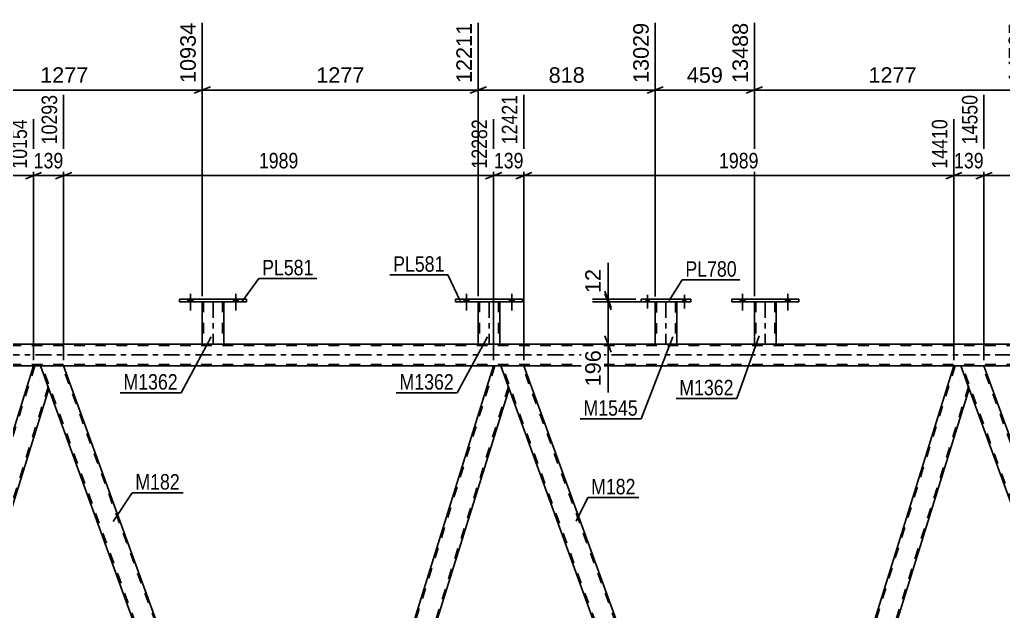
# Model space of a CAD drawing. Header units: millimetres. Extents: x 0 to 3371, y 0 to 1899.
# Drawn here: x 447.1 to 629.1, y 369.3 to 478.8 of the extents above; entities that cross this region are included whole.
import ezdxf

# ---------------------------------------------------------------- set-up
doc = ezdxf.new("R2010")
doc.units = ezdxf.units.MM
doc.linetypes.add('DXK_LINE_DOT2', pattern=[3.9198, 1.9599, -1.9599])
doc.linetypes.add('DXK_LINE_DOT3', pattern=[5.9187, 2.979, -0.9799, 0.9799, -0.9799])
doc.styles.add('Arial', font='ARIAL.TTF', dxfattribs={"height": 0.2})
doc.styles.add('Arial Narrow', font='ARIALN.TTF', dxfattribs={"height": 0.2})

# ---------------------------------------------------------------- blocks, each defined once
blk = doc.blocks.new('Part-203723636-5197 - 5074')
at = {"color": 2, "linetype": 'Continuous'}
for p, q in [((536.14, 414.76), (540.4, 414.76)), ((540.4, 414.76), (583.25, 297.01)), ((580.26, 293.54), (537.69, 410.51))]:
    blk.add_line(p, q, dxfattribs=at)
at = {"color": 7, "linetype": 'DXK_LINE_DOT2'}
for p, q in [((537.69, 410.51), (536.14, 414.76)), ((580.52, 293.54), (536.4, 414.76)), ((584.26, 293.54), (540.14, 414.76)), ((584.52, 293.54), (583.25, 297.01)), ((584.52, 293.54), (580.26, 293.54))]:
    blk.add_line(p, q, dxfattribs=at)
blk = doc.blocks.new('Part-203723636-5154 - 5074')
at = {"color": 2, "linetype": 'Continuous'}
for p, q in [((564.71, 418.76), (206.71, 418.76)), ((758.29, 418.76), (568.71, 418.76)), ((449.69, 414.76), (370.13, 414.76)), ((534.82, 414.76), (455.26, 414.76)), ((619.96, 414.76), (540.4, 414.76)), ((705.09, 414.76), (625.53, 414.76))]:
    blk.add_line(p, q, dxfattribs=at)
at = {"color": 7, "linetype": 'DXK_LINE_DOT2'}
for p, q in [((568.71, 418.76), (564.71, 418.76)), ((764.93, 418.52), (100.87, 418.52)), ((764.93, 415), (100.87, 415)), ((455.26, 414.76), (449.69, 414.76)), ((540.4, 414.76), (534.82, 414.76)), ((625.53, 414.76), (619.96, 414.76))]:
    blk.add_line(p, q, dxfattribs=at)
at = {"color": 7, "linetype": 'DXK_LINE_DOT3'}
blk.add_line((100.87, 416.76), (764.93, 416.76), dxfattribs=at)
blk = doc.blocks.new('Part-203723636-5533 - 5074')
at = {"color": 2, "linetype": 'Continuous'}
for p, q in [((564.71, 418.76), (564.71, 426.58)), ((568.71, 418.76), (568.71, 426.58)), ((568.23, 418.74), (564.72, 418.74)), ((568.57, 418.74), (568.23, 418.74)), ((568.57, 418.74), (568.67, 418.74)), ((568.67, 418.74), (568.69, 418.74))]:
    blk.add_line(p, q, dxfattribs=at)
at = {"color": 7, "linetype": 'DXK_LINE_DOT2'}
for p, q in [((568.71, 426.58), (564.71, 426.58)), ((564.71, 426.58), (564.71, 426.58)), ((564.71, 426.58), (568.71, 426.58)), ((564.71, 426.58), (564.71, 426.58)), ((564.95, 426.58), (564.95, 426.58)), ((564.95, 426.58), (564.95, 418.74)), ((568.47, 426.58), (568.47, 426.58)), ((568.47, 426.58), (568.47, 418.74)), ((568.71, 426.58), (568.71, 426.58)), ((568.71, 426.58), (568.71, 426.58)), ((564.71, 418.76), (564.71, 418.74)), ((568.71, 418.74), (564.71, 418.74)), ((564.71, 418.74), (564.71, 418.74)), ((564.71, 418.74), (564.72, 418.74)), ((564.95, 418.74), (564.96, 418.74)), ((564.96, 418.74), (565, 418.74)), ((565, 418.74), (565.02, 418.74)), ((568.41, 418.74), (568.23, 418.74)), ((568.69, 418.74), (568.71, 418.74)), ((568.71, 418.74), (568.71, 418.76)), ((568.71, 418.74), (568.71, 418.76)), ((568.71, 418.74), (568.71, 418.74))]:
    blk.add_line(p, q, dxfattribs=at)
at = {"color": 7, "linetype": 'DXK_LINE_DOT3'}
blk.add_line((566.71, 426.58), (566.71, 418.74), dxfattribs=at)
blk = doc.blocks.new('Part-203723636-5128 - 5074')
at = {"color": 2, "linetype": 'Continuous'}
for p, q in [((578.87, 426.6), (578.87, 427.08)), ((578.87, 427.08), (591.27, 427.08)), ((591.27, 426.6), (578.87, 426.6)), ((591.27, 427.08), (591.27, 426.6))]:
    blk.add_line(p, q, dxfattribs=at)
blk = doc.blocks.new('Part-203723636-5177 - 5074')
at = {"color": 2, "linetype": 'Continuous'}
for p, q in [((449.69, 414.76), (412.99, 297.01)), ((451.01, 414.76), (449.69, 414.76)), ((451.01, 414.76), (452.55, 410.51)), ((452.55, 410.51), (416.09, 293.54)), ((414.25, 293.54), (412.99, 297.01))]:
    blk.add_line(p, q, dxfattribs=at)
at = {"color": 7, "linetype": 'DXK_LINE_DOT2'}
for p, q in [((449.94, 414.76), (413.12, 296.64)), ((452.42, 410.88), (415.84, 293.54)), ((416.09, 293.54), (414.25, 293.54))]:
    blk.add_line(p, q, dxfattribs=at)
blk = doc.blocks.new('Part-203723636-5182 - 5074')
at = {"color": 2, "linetype": 'Continuous'}
for p, q in [((455.26, 414.76), (451.01, 414.76)), ((455.26, 414.76), (497.63, 298.36)), ((493.37, 298.36), (452.55, 410.51))]:
    blk.add_line(p, q, dxfattribs=at)
at = {"color": 7, "linetype": 'DXK_LINE_DOT2'}
for p, q in [((451.01, 414.76), (452.55, 410.51)), ((495.38, 293.54), (451.26, 414.76)), ((499.13, 293.54), (455.01, 414.76)), ((495.13, 293.54), (493.37, 298.36)), ((499.38, 293.54), (497.63, 298.36)), ((499.38, 293.54), (495.13, 293.54))]:
    blk.add_line(p, q, dxfattribs=at)
blk = doc.blocks.new('Part-203723636-5236 - 5074')
at = {"color": 2, "linetype": 'Continuous'}
for p, q in [((619.96, 414.76), (583.25, 297.01)), ((621.27, 414.76), (619.96, 414.76)), ((621.27, 414.76), (622.82, 410.51)), ((622.82, 410.51), (586.36, 293.54)), ((584.52, 293.54), (583.25, 297.01))]:
    blk.add_line(p, q, dxfattribs=at)
at = {"color": 7, "linetype": 'DXK_LINE_DOT2'}
for p, q in [((620.21, 414.76), (583.39, 296.64)), ((622.69, 410.88), (586.11, 293.54)), ((586.36, 293.54), (584.52, 293.54))]:
    blk.add_line(p, q, dxfattribs=at)
blk = doc.blocks.new('Part-203723636-5252 - 5074')
at = {"color": 7, "linetype": 'DXK_LINE_DOT2'}
for p, q in [((535.07, 414.76), (498.26, 296.64)), ((537.55, 410.88), (500.98, 293.54)), ((498.54, 298.36), (498.12, 297.01)), ((499.38, 293.54), (498.12, 297.01)), ((502.73, 298.36), (501.23, 293.54)), ((501.23, 293.54), (499.38, 293.54))]:
    blk.add_line(p, q, dxfattribs=at)
at = {"color": 2, "linetype": 'Continuous'}
for p, q in [((534.82, 414.76), (498.54, 298.36)), ((536.14, 414.76), (534.82, 414.76)), ((537.69, 410.51), (536.14, 414.76)), ((537.69, 410.51), (502.73, 298.36))]:
    blk.add_line(p, q, dxfattribs=at)
blk = doc.blocks.new('Part-203723636-5319 - 5074')
at = {"color": 2, "linetype": 'Continuous'}
for p, q in [((625.53, 414.76), (621.27, 414.76)), ((625.53, 414.76), (667.9, 298.36)), ((663.64, 298.36), (622.82, 410.51))]:
    blk.add_line(p, q, dxfattribs=at)
at = {"color": 7, "linetype": 'DXK_LINE_DOT2'}
for p, q in [((621.27, 414.76), (622.82, 410.51)), ((665.65, 293.54), (621.53, 414.76)), ((669.4, 293.54), (625.28, 414.76)), ((665.4, 293.54), (663.64, 298.36)), ((669.65, 293.54), (667.9, 298.36)), ((669.65, 293.54), (665.4, 293.54))]:
    blk.add_line(p, q, dxfattribs=at)
blk = doc.blocks.new('Part-203723636-5324 - 5074')
at = {"color": 2, "linetype": 'Continuous'}
for p, q in [((527.79, 426.6), (527.79, 427.08)), ((527.79, 427.08), (540.19, 427.08)), ((540.19, 426.6), (527.79, 426.6)), ((540.19, 427.08), (540.19, 426.6))]:
    blk.add_line(p, q, dxfattribs=at)
blk = doc.blocks.new('Part-203723636-5329 - 5074')
at = {"color": 2, "linetype": 'Continuous'}
for p, q in [((531.99, 426.6), (531.99, 418.76)), ((535.99, 426.6), (535.99, 418.76)), ((535.96, 418.76), (531.99, 418.76)), ((535.99, 418.76), (535.96, 418.76))]:
    blk.add_line(p, q, dxfattribs=at)
at = {"color": 7, "linetype": 'DXK_LINE_DOT2'}
for p, q in [((531.99, 426.6), (535.99, 426.6)), ((531.99, 426.6), (531.99, 426.6)), ((531.99, 426.6), (531.99, 426.6)), ((532.23, 426.6), (532.23, 418.76)), ((535.75, 426.6), (535.75, 418.76)), ((535.99, 426.6), (535.99, 426.6)), ((535.99, 426.6), (535.99, 426.6)), ((535.74, 418.76), (535.75, 418.76)), ((535.99, 418.76), (535.99, 418.76))]:
    blk.add_line(p, q, dxfattribs=at)
at = {"color": 7, "linetype": 'DXK_LINE_DOT3'}
blk.add_line((533.99, 426.6), (533.99, 418.76), dxfattribs=at)
blk = doc.blocks.new('Part-203723636-5486 - 5074')
at = {"color": 2, "linetype": 'Continuous'}
for p, q in [((583.07, 426.6), (583.07, 418.76)), ((587.07, 426.6), (587.07, 418.76)), ((583.07, 418.76), (587.07, 418.76))]:
    blk.add_line(p, q, dxfattribs=at)
at = {"color": 7, "linetype": 'DXK_LINE_DOT2'}
for p, q in [((583.07, 426.6), (587.07, 426.6)), ((583.07, 426.6), (583.07, 426.6)), ((583.07, 426.6), (583.07, 426.6)), ((583.31, 426.6), (583.31, 418.76)), ((586.83, 426.6), (586.83, 418.76)), ((587.07, 426.6), (587.07, 426.6)), ((587.07, 426.6), (587.07, 426.6)), ((586.82, 418.76), (586.78, 418.76)), ((586.78, 418.76), (586.82, 418.76)), ((586.83, 418.76), (586.82, 418.76)), ((586.82, 418.76), (586.83, 418.76))]:
    blk.add_line(p, q, dxfattribs=at)
at = {"color": 7, "linetype": 'DXK_LINE_DOT3'}
blk.add_line((585.07, 426.6), (585.07, 418.76), dxfattribs=at)
blk = doc.blocks.new('Part-203723636-5405 - 5074')
at = {"color": 2, "linetype": 'Continuous'}
for p, q in [((476.71, 426.6), (476.71, 427.08)), ((476.71, 427.08), (489.11, 427.08)), ((489.11, 426.6), (476.71, 426.6)), ((489.11, 427.08), (489.11, 426.6))]:
    blk.add_line(p, q, dxfattribs=at)
blk = doc.blocks.new('Bolt-203723636-5452 - 5074')
at = {"linetype": 'Continuous'}
for points in [[(529.35, 426.6), (530.23, 426.6), (530.23, 427.08), (529.35, 427.08)], [(537.75, 426.6), (538.63, 426.6), (538.63, 427.08), (537.75, 427.08)]]:
    blk.add_hatch(color=1, dxfattribs=at).paths.add_polyline_path(points)
at = {"color": 1, "linetype": 'Continuous'}
for p, q in [((529.79, 428.08), (529.79, 424.96)), ((538.19, 428.08), (538.19, 424.96)), ((529.35, 427.08), (529.35, 426.6)), ((530.23, 427.08), (530.23, 426.6)), ((537.75, 427.08), (537.75, 426.6)), ((538.63, 427.08), (538.63, 426.6))]:
    blk.add_line(p, q, dxfattribs=at)
blk = doc.blocks.new('Bolt-203723636-5453 - 5074')
at = {"linetype": 'Continuous'}
for points in [[(529.35, 426.6), (530.23, 426.6), (530.23, 427.08), (529.35, 427.08)], [(537.75, 426.6), (538.63, 426.6), (538.63, 427.08), (537.75, 427.08)]]:
    blk.add_hatch(color=1, dxfattribs=at).paths.add_polyline_path(points)
at = {"color": 1, "linetype": 'Continuous'}
for p, q in [((529.79, 428.08), (529.79, 424.96)), ((538.19, 428.08), (538.19, 424.96)), ((529.35, 427.08), (529.35, 426.6)), ((530.23, 427.08), (530.23, 426.6)), ((537.75, 427.08), (537.75, 426.6)), ((538.63, 427.08), (538.63, 426.6))]:
    blk.add_line(p, q, dxfattribs=at)
blk = doc.blocks.new('Bolt-203723636-5454 - 5074')
at = {"linetype": 'Continuous'}
for points in [[(478.27, 426.6), (479.15, 426.6), (479.15, 427.08), (478.27, 427.08)], [(486.67, 426.6), (487.55, 426.6), (487.55, 427.08), (486.67, 427.08)]]:
    blk.add_hatch(color=1, dxfattribs=at).paths.add_polyline_path(points)
at = {"color": 1, "linetype": 'Continuous'}
for p, q in [((478.71, 428.08), (478.71, 424.96)), ((487.11, 428.08), (487.11, 424.96)), ((478.27, 427.08), (478.27, 426.6)), ((479.15, 427.08), (479.15, 426.6)), ((486.67, 427.08), (486.67, 426.6)), ((487.55, 427.08), (487.55, 426.6))]:
    blk.add_line(p, q, dxfattribs=at)
blk = doc.blocks.new('Bolt-203723636-5455 - 5074')
at = {"linetype": 'Continuous'}
for points in [[(478.27, 426.6), (479.15, 426.6), (479.15, 427.08), (478.27, 427.08)], [(486.67, 426.6), (487.55, 426.6), (487.55, 427.08), (486.67, 427.08)]]:
    blk.add_hatch(color=1, dxfattribs=at).paths.add_polyline_path(points)
at = {"color": 1, "linetype": 'Continuous'}
for p, q in [((478.71, 428.08), (478.71, 424.96)), ((487.11, 428.08), (487.11, 424.96)), ((478.27, 427.08), (478.27, 426.6)), ((479.15, 427.08), (479.15, 426.6)), ((486.67, 427.08), (486.67, 426.6)), ((487.55, 427.08), (487.55, 426.6))]:
    blk.add_line(p, q, dxfattribs=at)
blk = doc.blocks.new('Bolt-203723636-5471 - 5074')
at = {"linetype": 'Continuous'}
for points in [[(563.03, 426.58), (563.59, 426.58), (563.59, 427.06), (563.03, 427.06)], [(563.03, 426.58), (563.59, 426.58), (563.59, 427.06), (563.03, 427.06)], [(569.83, 426.58), (570.39, 426.58), (570.39, 427.06), (569.83, 427.06)], [(569.83, 426.58), (570.39, 426.58), (570.39, 427.06), (569.83, 427.06)]]:
    blk.add_hatch(color=1, dxfattribs=at).paths.add_polyline_path(points)
at = {"color": 1, "linetype": 'Continuous'}
for p, q in [((563.31, 427.86), (563.31, 425.34)), ((563.31, 427.86), (563.31, 425.34)), ((570.11, 427.86), (570.11, 425.34)), ((570.11, 427.86), (570.11, 425.34)), ((563.03, 427.06), (563.03, 426.58)), ((563.03, 427.06), (563.03, 426.58)), ((563.59, 427.06), (563.59, 426.58)), ((563.59, 427.06), (563.59, 426.58)), ((569.83, 427.06), (569.83, 426.58)), ((569.83, 427.06), (569.83, 426.58)), ((570.39, 427.06), (570.39, 426.58)), ((570.39, 427.06), (570.39, 426.58))]:
    blk.add_line(p, q, dxfattribs=at)
blk = doc.blocks.new('Bolt-203723636-5472 - 5074')
at = {"linetype": 'Continuous'}
for points in [[(580.43, 426.6), (581.31, 426.6), (581.31, 427.08), (580.43, 427.08)], [(588.83, 426.6), (589.71, 426.6), (589.71, 427.08), (588.83, 427.08)]]:
    blk.add_hatch(color=1, dxfattribs=at).paths.add_polyline_path(points)
at = {"color": 1, "linetype": 'Continuous'}
for p, q in [((580.87, 428.08), (580.87, 424.96)), ((589.27, 428.08), (589.27, 424.96)), ((580.43, 427.08), (580.43, 426.6)), ((581.31, 427.08), (581.31, 426.6)), ((588.83, 427.08), (588.83, 426.6)), ((589.71, 427.08), (589.71, 426.6))]:
    blk.add_line(p, q, dxfattribs=at)
blk = doc.blocks.new('Bolt-203723636-5473 - 5074')
at = {"linetype": 'Continuous'}
for points in [[(580.43, 426.6), (581.31, 426.6), (581.31, 427.08), (580.43, 427.08)], [(588.83, 426.6), (589.71, 426.6), (589.71, 427.08), (588.83, 427.08)]]:
    blk.add_hatch(color=1, dxfattribs=at).paths.add_polyline_path(points)
at = {"color": 1, "linetype": 'Continuous'}
for p, q in [((580.87, 428.08), (580.87, 424.96)), ((589.27, 428.08), (589.27, 424.96)), ((580.43, 427.08), (580.43, 426.6)), ((581.31, 427.08), (581.31, 426.6)), ((588.83, 427.08), (588.83, 426.6)), ((589.71, 427.08), (589.71, 426.6))]:
    blk.add_line(p, q, dxfattribs=at)
blk = doc.blocks.new('Part-203723636-5528 - 5074')
at = {"color": 2, "linetype": 'Continuous'}
for p, q in [((562.11, 427.06), (562.11, 426.58)), ((562.11, 427.06), (571.31, 427.06)), ((562.11, 426.58), (571.31, 426.58)), ((571.31, 426.58), (571.31, 427.06))]:
    blk.add_line(p, q, dxfattribs=at)
at = {"color": 7, "linetype": 'DXK_LINE_DOT2'}
for p, q in [((562.11, 427.06), (571.31, 427.06)), ((571.31, 426.58), (562.11, 426.58))]:
    blk.add_line(p, q, dxfattribs=at)
blk = doc.blocks.new('Part-203723636-5538 - 5074')
at = {"color": 2, "linetype": 'Continuous'}
for p, q in [((480.91, 426.6), (480.91, 418.76)), ((484.91, 426.6), (484.91, 418.76)), ((480.91, 418.76), (484.91, 418.76))]:
    blk.add_line(p, q, dxfattribs=at)
at = {"color": 7, "linetype": 'DXK_LINE_DOT2'}
for p, q in [((480.91, 426.6), (484.91, 426.6)), ((480.91, 426.6), (480.91, 426.6)), ((480.91, 426.6), (480.91, 426.6)), ((481.15, 426.6), (481.15, 418.76)), ((484.67, 426.6), (484.67, 418.76)), ((484.91, 426.6), (484.91, 426.6)), ((484.91, 426.6), (484.91, 426.6)), ((484.62, 418.76), (484.66, 418.76)), ((484.62, 418.76), (484.66, 418.76)), ((484.66, 418.76), (484.67, 418.76)), ((484.66, 418.76), (484.67, 418.76))]:
    blk.add_line(p, q, dxfattribs=at)
at = {"color": 7, "linetype": 'DXK_LINE_DOT3'}
blk.add_line((482.91, 426.6), (482.91, 418.76), dxfattribs=at)
blk = doc.blocks.new('StraightDimension-203723636-6722 - 5074')
at = {"color": 7, "linetype": 'Continuous'}
for p, q in [((480.91, 427.6), (480.91, 478.15)), ((531.99, 427.6), (531.99, 478.15)), ((482.41, 466.34), (479.41, 465.14)), ((530.49, 465.14), (533.49, 466.34)), ((480.91, 465.74), (531.99, 465.74))]:
    blk.add_line(p, q, dxfattribs=at)
at = {"color": 0, "linetype": 'Continuous'}
blk.add_wipeout([(531.39, 478.75), (527.19, 478.75), (527.19, 466.44), (531.39, 466.44)], dxfattribs=at)
at = {"color": 0}
blk.add_wipeout([(511.5, 466.49), (511.5, 470.69), (501.41, 470.69), (501.41, 466.49)], dxfattribs=at)
at = {"color": 3, "linetype": 'Continuous', "style": 'Arial'}
blk.add_text('12211', height=2.865, rotation=90.0002, dxfattribs=at).set_placement((530.79, 467.04))
at = {"color": 3, "style": 'Arial'}
blk.add_text('1277', height=2.865, dxfattribs=at).set_placement((502.01, 467.09))
blk = doc.blocks.new('StraightDimension-203723636-5559 - 5074')
at = {"color": 7, "linetype": 'Continuous'}
for p, q in [((555.39, 428.56), (556.59, 425.56)), ((556.59, 425.08), (555.39, 428.08)), ((561.11, 427.06), (553.14, 427.06)), ((563.71, 426.58), (553.14, 426.58)), ((555.99, 426.58), (555.99, 427.06))]:
    blk.add_line(p, q, dxfattribs=at)
at = {"color": 0}
blk.add_wipeout([(555.24, 433.24), (551.04, 433.24), (551.04, 427.59), (555.24, 427.59)], dxfattribs=at)
at = {"color": 7, "linetype": 'Continuous'}
blk.add_line((555.99, 427.06), (555.99, 433.76), dxfattribs=at)
blk.add_line((555.99, 427.06), (555.99, 433.76), dxfattribs=at)
at = {"color": 3, "style": 'Arial'}
blk.add_text('12', height=2.865, rotation=90.0002, dxfattribs=at).set_placement((554.64, 428.19))
blk = doc.blocks.new('StraightDimension-203723636-13695 - 5074')
at = {"color": 7, "linetype": 'Continuous'}
for p, q in [((455.26, 415.76), (455.26, 464.85)), ((534.82, 415.76), (534.82, 460.35)), ((456.76, 450.51), (453.76, 449.31)), ((455.26, 449.91), (534.82, 449.91)), ((533.32, 449.31), (536.32, 450.51))]:
    blk.add_line(p, q, dxfattribs=at)
at = {"color": 0, "linetype": 'Continuous'}
blk.add_wipeout([(534.22, 460.95), (530.02, 460.95), (530.02, 450.61), (534.22, 450.61)], dxfattribs=at)
at = {"color": 0}
blk.add_wipeout([(499.3, 450.66), (499.3, 454.86), (490.79, 454.86), (490.79, 450.66)], dxfattribs=at)
at = {"color": 3, "linetype": 'Continuous', "style": 'Arial Narrow'}
blk.add_text('12282', height=2.863, rotation=90.0002, dxfattribs=at).set_placement((533.62, 451.21))
at = {"color": 3, "style": 'Arial Narrow'}
blk.add_text('1989', height=2.863, dxfattribs=at).set_placement((491.39, 451.26))
blk = doc.blocks.new('StraightDimension-203723636-13697 - 5074')
at = {"color": 7, "linetype": 'Continuous'}
for p, q in [((370.13, 415.76), (370.13, 463.02)), ((449.69, 415.76), (449.69, 460.35)), ((371.63, 450.51), (368.63, 449.31)), ((370.13, 449.91), (449.69, 449.91)), ((448.19, 449.31), (451.19, 450.51))]:
    blk.add_line(p, q, dxfattribs=at)
at = {"color": 0, "linetype": 'Continuous'}
blk.add_wipeout([(449.09, 460.95), (444.89, 460.95), (444.89, 450.61), (449.09, 450.61)], dxfattribs=at)
at = {"color": 0}
blk.add_wipeout([(414.16, 450.66), (414.16, 454.86), (405.65, 454.86), (405.65, 450.66)], dxfattribs=at)
at = {"color": 3, "linetype": 'Continuous', "style": 'Arial Narrow'}
blk.add_text('10154', height=2.863, rotation=90.0002, dxfattribs=at).set_placement((448.49, 451.21))
at = {"color": 3, "style": 'Arial Narrow'}
blk.add_text('1989', height=2.863, dxfattribs=at).set_placement((406.25, 451.26))
blk = doc.blocks.new('StraightDimension-203723636-13696 - 5074')
at = {"color": 7, "linetype": 'Continuous'}
for p, q in [((455.26, 415.76), (455.26, 464.85)), ((449.69, 415.76), (449.69, 460.35)), ((448.19, 449.31), (451.19, 450.51)), ((449.69, 449.91), (455.26, 449.91)), ((456.76, 450.51), (453.76, 449.31))]:
    blk.add_line(p, q, dxfattribs=at)
at = {"color": 0}
blk.add_wipeout([(455.82, 450.66), (455.82, 454.86), (449.13, 454.86), (449.13, 450.66)], dxfattribs=at)
at = {"color": 3, "style": 'Arial Narrow'}
blk.add_text('139', height=2.863, dxfattribs=at).set_placement((449.73, 451.26))
at = {"color": 0, "linetype": 'Continuous'}
blk.add_wipeout([(454.66, 465.45), (450.46, 465.45), (450.46, 455.11), (454.66, 455.11)], dxfattribs=at)
at = {"color": 3, "linetype": 'Continuous', "style": 'Arial Narrow'}
blk.add_text('10293', height=2.863, rotation=90.0002, dxfattribs=at).set_placement((454.06, 455.71))
blk = doc.blocks.new('StraightDimension-203723636-5543 - 5074')
at = {"color": 7, "linetype": 'Continuous'}
for p, q in [((555.39, 428.08), (556.59, 425.08)), ((563.71, 426.58), (553.14, 426.58)), ((555.99, 418.76), (555.99, 426.58)), ((563.71, 418.76), (553.14, 418.76)), ((556.59, 417.26), (555.39, 420.26))]:
    blk.add_line(p, q, dxfattribs=at)
at = {"color": 0}
blk.add_wipeout([(555.24, 418.23), (551.04, 418.23), (551.04, 410.36), (555.24, 410.36)], dxfattribs=at)
at = {"color": 7, "linetype": 'Continuous'}
blk.add_line((555.99, 418.76), (555.99, 409.84), dxfattribs=at)
blk.add_line((555.99, 418.76), (555.99, 409.84), dxfattribs=at)
at = {"color": 3, "style": 'Arial'}
blk.add_text('196', height=2.865, rotation=90.0002, dxfattribs=at).set_placement((554.64, 410.96))
blk = doc.blocks.new('StraightDimension-203723636-6692 - 5074')
at = {"color": 7, "linetype": 'Continuous'}
for p, q in [((583.07, 427.6), (583.07, 478.15)), ((634.16, 427.6), (634.16, 478.15)), ((584.57, 466.34), (581.57, 465.14)), ((632.66, 465.14), (635.66, 466.34)), ((583.07, 465.74), (634.16, 465.74))]:
    blk.add_line(p, q, dxfattribs=at)
at = {"color": 0, "linetype": 'Continuous'}
blk.add_wipeout([(633.56, 478.75), (629.36, 478.75), (629.36, 466.44), (633.56, 466.44)], dxfattribs=at)
at = {"color": 0}
blk.add_wipeout([(613.66, 466.49), (613.66, 470.69), (603.57, 470.69), (603.57, 466.49)], dxfattribs=at)
at = {"color": 3, "linetype": 'Continuous', "style": 'Arial'}
blk.add_text('14765', height=2.865, rotation=90.0002, dxfattribs=at).set_placement((632.96, 467.04))
at = {"color": 3, "style": 'Arial'}
blk.add_text('1277', height=2.865, dxfattribs=at).set_placement((604.17, 467.09))
blk = doc.blocks.new('StraightDimension-203723636-6702 - 5074')
at = {"color": 7, "linetype": 'Continuous'}
for p, q in [((564.71, 427.58), (564.71, 478.15)), ((583.07, 427.6), (583.07, 478.15)), ((566.21, 466.34), (563.21, 465.14)), ((581.57, 465.14), (584.57, 466.34)), ((564.71, 465.74), (583.07, 465.74))]:
    blk.add_line(p, q, dxfattribs=at)
at = {"color": 0}
blk.add_wipeout([(577.83, 466.49), (577.83, 470.69), (569.96, 470.69), (569.96, 466.49)], dxfattribs=at)
at = {"color": 3, "style": 'Arial'}
blk.add_text('459', height=2.865, dxfattribs=at).set_placement((570.56, 467.09))
at = {"color": 0, "linetype": 'Continuous'}
blk.add_wipeout([(582.47, 478.75), (578.27, 478.75), (578.27, 466.44), (582.47, 466.44)], dxfattribs=at)
at = {"color": 3, "linetype": 'Continuous', "style": 'Arial'}
blk.add_text('13488', height=2.865, rotation=90.0002, dxfattribs=at).set_placement((581.87, 467.04))
blk = doc.blocks.new('StraightDimension-203723636-6712 - 5074')
at = {"color": 7, "linetype": 'Continuous'}
for p, q in [((531.99, 427.6), (531.99, 478.15)), ((564.71, 427.58), (564.71, 478.15)), ((533.49, 466.34), (530.49, 465.14)), ((563.21, 465.14), (566.21, 466.34)), ((531.99, 465.74), (564.71, 465.74))]:
    blk.add_line(p, q, dxfattribs=at)
at = {"color": 0, "linetype": 'Continuous'}
blk.add_wipeout([(564.11, 478.75), (559.91, 478.75), (559.91, 466.44), (564.11, 466.44)], dxfattribs=at)
at = {"color": 0}
blk.add_wipeout([(552.29, 466.49), (552.29, 470.69), (544.41, 470.69), (544.41, 466.49)], dxfattribs=at)
at = {"color": 3, "linetype": 'Continuous', "style": 'Arial'}
blk.add_text('13029', height=2.865, rotation=90.0002, dxfattribs=at).set_placement((563.51, 467.04))
at = {"color": 3, "style": 'Arial'}
blk.add_text('818', height=2.865, dxfattribs=at).set_placement((545.01, 467.09))
blk = doc.blocks.new('StraightDimension-203723636-6732 - 5074')
at = {"color": 7, "linetype": 'Continuous'}
for p, q in [((480.91, 427.6), (480.91, 478.15)), ((429.83, 427.6), (429.83, 475.93)), ((431.33, 466.34), (428.33, 465.14)), ((479.41, 465.14), (482.41, 466.34)), ((429.83, 465.74), (480.91, 465.74))]:
    blk.add_line(p, q, dxfattribs=at)
at = {"color": 0, "linetype": 'Continuous'}
blk.add_wipeout([(480.31, 478.75), (476.11, 478.75), (476.11, 466.44), (480.31, 466.44)], dxfattribs=at)
at = {"color": 0}
blk.add_wipeout([(460.42, 466.49), (460.42, 470.69), (450.33, 470.69), (450.33, 466.49)], dxfattribs=at)
at = {"color": 3, "linetype": 'Continuous', "style": 'Arial'}
blk.add_text('10934', height=2.865, rotation=90.0002, dxfattribs=at).set_placement((479.71, 467.04))
at = {"color": 3, "style": 'Arial'}
blk.add_text('1277', height=2.865, dxfattribs=at).set_placement((450.93, 467.09))
blk = doc.blocks.new('StraightDimension-203723636-13691 - 5074')
at = {"color": 7, "linetype": 'Continuous'}
for p, q in [((625.53, 415.76), (625.53, 464.85)), ((705.09, 415.76), (705.09, 460.35)), ((627.03, 450.51), (624.03, 449.31)), ((625.53, 449.91), (705.09, 449.91)), ((703.59, 449.31), (706.59, 450.51))]:
    blk.add_line(p, q, dxfattribs=at)
at = {"color": 0, "linetype": 'Continuous'}
blk.add_wipeout([(704.49, 460.95), (700.29, 460.95), (700.29, 450.61), (704.49, 450.61)], dxfattribs=at)
at = {"color": 0}
blk.add_wipeout([(669.57, 450.66), (669.57, 454.86), (661.05, 454.86), (661.05, 450.66)], dxfattribs=at)
at = {"color": 3, "linetype": 'Continuous', "style": 'Arial Narrow'}
blk.add_text('16539', height=2.863, rotation=90.0002, dxfattribs=at).set_placement((703.89, 451.21))
at = {"color": 3, "style": 'Arial Narrow'}
blk.add_text('1989', height=2.863, dxfattribs=at).set_placement((661.65, 451.26))
blk = doc.blocks.new('StraightDimension-203723636-13692 - 5074')
at = {"color": 7, "linetype": 'Continuous'}
for p, q in [((625.53, 415.76), (625.53, 464.85)), ((619.96, 415.76), (619.96, 460.35)), ((618.46, 449.31), (621.46, 450.51)), ((619.96, 449.91), (625.53, 449.91)), ((627.03, 450.51), (624.03, 449.31))]:
    blk.add_line(p, q, dxfattribs=at)
at = {"color": 0}
blk.add_wipeout([(626.09, 450.66), (626.09, 454.86), (619.4, 454.86), (619.4, 450.66)], dxfattribs=at)
at = {"color": 3, "style": 'Arial Narrow'}
blk.add_text('139', height=2.863, dxfattribs=at).set_placement((620, 451.26))
at = {"color": 0, "linetype": 'Continuous'}
blk.add_wipeout([(624.93, 465.45), (620.73, 465.45), (620.73, 455.11), (624.93, 455.11)], dxfattribs=at)
at = {"color": 3, "linetype": 'Continuous', "style": 'Arial Narrow'}
blk.add_text('14550', height=2.863, rotation=90.0002, dxfattribs=at).set_placement((624.33, 455.71))
blk = doc.blocks.new('StraightDimension-203723636-13693 - 5074')
at = {"color": 7, "linetype": 'Continuous'}
for p, q in [((540.4, 415.76), (540.4, 464.85)), ((619.96, 415.76), (619.96, 460.35)), ((541.9, 450.51), (538.9, 449.31)), ((540.4, 449.91), (619.96, 449.91)), ((618.46, 449.31), (621.46, 450.51))]:
    blk.add_line(p, q, dxfattribs=at)
at = {"color": 0, "linetype": 'Continuous'}
blk.add_wipeout([(619.36, 460.95), (615.16, 460.95), (615.16, 450.61), (619.36, 450.61)], dxfattribs=at)
at = {"color": 0}
blk.add_wipeout([(584.43, 450.66), (584.43, 454.86), (575.92, 454.86), (575.92, 450.66)], dxfattribs=at)
at = {"color": 3, "linetype": 'Continuous', "style": 'Arial Narrow'}
blk.add_text('14410', height=2.863, rotation=90.0002, dxfattribs=at).set_placement((618.76, 451.21))
at = {"color": 3, "style": 'Arial Narrow'}
blk.add_text('1989', height=2.863, dxfattribs=at).set_placement((576.52, 451.26))
blk = doc.blocks.new('StraightDimension-203723636-13694 - 5074')
at = {"color": 7, "linetype": 'Continuous'}
for p, q in [((540.4, 415.76), (540.4, 464.85)), ((534.82, 415.76), (534.82, 460.35)), ((533.32, 449.31), (536.32, 450.51)), ((534.82, 449.91), (540.4, 449.91)), ((541.9, 450.51), (538.9, 449.31))]:
    blk.add_line(p, q, dxfattribs=at)
at = {"color": 0}
blk.add_wipeout([(540.95, 450.66), (540.95, 454.86), (534.27, 454.86), (534.27, 450.66)], dxfattribs=at)
at = {"color": 3, "style": 'Arial Narrow'}
blk.add_text('139', height=2.863, dxfattribs=at).set_placement((534.87, 451.26))
at = {"color": 0, "linetype": 'Continuous'}
blk.add_wipeout([(539.8, 465.45), (535.6, 465.45), (535.6, 455.11), (539.8, 455.11)], dxfattribs=at)
at = {"color": 3, "linetype": 'Continuous', "style": 'Arial Narrow'}
blk.add_text('12421', height=2.863, rotation=90.0002, dxfattribs=at).set_placement((539.2, 455.71))
blk = doc.blocks.new('Mark-203723636-5529 - 5074')
at = {"color": 0}
blk.add_wipeout([(561.49, 405.53), (561.49, 408.53), (551.44, 408.53), (551.44, 405.53)], dxfattribs=at)
blk.add_wipeout([(561.49, 405.53), (561.49, 408.53), (551.44, 408.53), (551.44, 405.53)], dxfattribs=at)
at = {"color": 30, "linetype": 'Continuous'}
for p in [(567.95, 420.11), (550.84, 404.93)]:
    blk.add_line(p, (562.09, 404.93), dxfattribs=at)
at = {"color": 3, "style": 'Arial Narrow'}
blk.add_text('M1545', height=2.863, dxfattribs=at).set_placement((551.44, 405.53))
blk = doc.blocks.new('Mark-203723636-5193 - 5074')
at = {"color": 0}
blk.add_wipeout([(561.07, 390.97), (561.07, 393.97), (552.85, 393.97), (552.85, 390.97)], dxfattribs=at)
blk.add_wipeout([(561.07, 390.97), (561.07, 393.97), (552.85, 393.97), (552.85, 390.97)], dxfattribs=at)
at = {"color": 30, "linetype": 'Continuous'}
for p, q in [((550.12, 386.03), (552.25, 390.37)), ((552.25, 390.37), (561.67, 390.37))]:
    blk.add_line(p, q, dxfattribs=at)
at = {"color": 3, "style": 'Arial Narrow'}
blk.add_text('M182', height=2.863, dxfattribs=at).set_placement((552.85, 390.97))
blk = doc.blocks.new('Mark-203723636-5178 - 5074')
at = {"color": 0}
blk.add_wipeout([(476.77, 391.86), (476.77, 394.86), (468.54, 394.86), (468.54, 391.86)], dxfattribs=at)
blk.add_wipeout([(476.77, 391.86), (476.77, 394.86), (468.54, 394.86), (468.54, 391.86)], dxfattribs=at)
at = {"color": 30, "linetype": 'Continuous'}
for p, q in [((464.41, 385.94), (467.94, 391.26)), ((467.94, 391.26), (477.37, 391.26))]:
    blk.add_line(p, q, dxfattribs=at)
at = {"color": 3, "style": 'Arial Narrow'}
blk.add_text('M182', height=2.863, dxfattribs=at).set_placement((468.54, 391.86))
blk = doc.blocks.new('Mark-203723636-5320 - 5074')
at = {"color": 0}
blk.add_wipeout([(525.74, 432.14), (525.74, 435.14), (516.23, 435.14), (516.23, 432.14)], dxfattribs=at)
blk.add_wipeout([(525.74, 432.14), (525.74, 435.14), (516.23, 435.14), (516.23, 432.14)], dxfattribs=at)
at = {"color": 30, "linetype": 'Continuous'}
for p in [(515.63, 431.54), (528.61, 426.77)]:
    blk.add_line(p, (526.34, 431.54), dxfattribs=at)
at = {"color": 3, "style": 'Arial Narrow'}
blk.add_text('PL581', height=2.863, dxfattribs=at).set_placement((516.23, 432.14))
blk = doc.blocks.new('Mark-203723636-5325 - 5074')
at = {"color": 0}
blk.add_wipeout([(527.47, 410.35), (527.47, 413.35), (517.41, 413.35), (517.41, 410.35)], dxfattribs=at)
blk.add_wipeout([(527.47, 410.35), (527.47, 413.35), (517.41, 413.35), (517.41, 410.35)], dxfattribs=at)
at = {"color": 30, "linetype": 'Continuous'}
for p in [(533.66, 420.09), (516.81, 409.75)]:
    blk.add_line(p, (528.07, 409.75), dxfattribs=at)
at = {"color": 3, "style": 'Arial Narrow'}
blk.add_text('M1362', height=2.863, dxfattribs=at).set_placement((517.41, 410.35))
blk = doc.blocks.new('Mark-203723636-5482 - 5074')
at = {"color": 0}
blk.add_wipeout([(579.23, 409.29), (579.23, 412.29), (569.17, 412.29), (569.17, 409.29)], dxfattribs=at)
blk.add_wipeout([(579.23, 409.29), (579.23, 412.29), (569.17, 412.29), (569.17, 409.29)], dxfattribs=at)
at = {"color": 30, "linetype": 'Continuous'}
for p in [(583.95, 420.28), (568.57, 408.69)]:
    blk.add_line(p, (579.83, 408.69), dxfattribs=at)
at = {"color": 3, "style": 'Arial Narrow'}
blk.add_text('M1362', height=2.863, dxfattribs=at).set_placement((569.17, 409.29))
blk = doc.blocks.new('Mark-203723636-5401 - 5074')
at = {"color": 0}
blk.add_wipeout([(501.5, 431.48), (501.5, 434.48), (491.99, 434.48), (491.99, 431.48)], dxfattribs=at)
blk.add_wipeout([(501.5, 431.48), (501.5, 434.48), (491.99, 434.48), (491.99, 431.48)], dxfattribs=at)
at = {"color": 30, "linetype": 'Continuous'}
for p, q in [((488.23, 426.6), (491.39, 430.88)), ((491.39, 430.88), (502.1, 430.88))]:
    blk.add_line(p, q, dxfattribs=at)
at = {"color": 3, "style": 'Arial Narrow'}
blk.add_text('PL581', height=2.863, dxfattribs=at).set_placement((491.99, 431.48))
blk = doc.blocks.new('Mark-203723636-5524 - 5074')
at = {"color": 0}
blk.add_wipeout([(579.8, 431.23), (579.8, 434.23), (570.3, 434.23), (570.3, 431.23)], dxfattribs=at)
blk.add_wipeout([(579.8, 431.23), (579.8, 434.23), (570.3, 434.23), (570.3, 431.23)], dxfattribs=at)
at = {"color": 30, "linetype": 'Continuous'}
for p, q in [((567.29, 426.83), (569.7, 430.63)), ((569.7, 430.63), (580.4, 430.63))]:
    blk.add_line(p, q, dxfattribs=at)
at = {"color": 3, "style": 'Arial Narrow'}
blk.add_text('PL780', height=2.863, dxfattribs=at).set_placement((570.3, 431.23))
blk = doc.blocks.new('Mark-203723636-5534 - 5074')
at = {"color": 0}
blk.add_wipeout([(476.39, 410.35), (476.39, 413.35), (466.33, 413.35), (466.33, 410.35)], dxfattribs=at)
blk.add_wipeout([(476.39, 410.35), (476.39, 413.35), (466.33, 413.35), (466.33, 410.35)], dxfattribs=at)
at = {"color": 30, "linetype": 'Continuous'}
for p in [(482.58, 420.09), (465.73, 409.75)]:
    blk.add_line(p, (476.99, 409.75), dxfattribs=at)
at = {"color": 3, "style": 'Arial Narrow'}
blk.add_text('M1362', height=2.863, dxfattribs=at).set_placement((466.33, 410.35))

msp = doc.modelspace()

# ---------------------------------------------------------------- block references
for name in ['Bolt-203723636-5454 - 5074', 'Bolt-203723636-5455 - 5074', 'Bolt-203723636-5452 - 5074', 'Bolt-203723636-5453 - 5074', 'Bolt-203723636-5471 - 5074', 'Bolt-203723636-5472 - 5074', 'Bolt-203723636-5473 - 5074', 'Part-203723636-5405 - 5074', 'Part-203723636-5538 - 5074', 'Part-203723636-5324 - 5074', 'Part-203723636-5329 - 5074', 'Part-203723636-5528 - 5074', 'Part-203723636-5533 - 5074', 'Part-203723636-5128 - 5074', 'Part-203723636-5486 - 5074', 'Part-203723636-5154 - 5074', 'Part-203723636-5177 - 5074', 'Part-203723636-5182 - 5074', 'Part-203723636-5252 - 5074', 'Part-203723636-5197 - 5074', 'Part-203723636-5236 - 5074', 'Part-203723636-5319 - 5074']:
    msp.add_blockref(name, (0, 0))

# ---------------------------------------------------------------- next in the draw order: block references
for name in ['StraightDimension-203723636-6722 - 5074', 'StraightDimension-203723636-6692 - 5074', 'StraightDimension-203723636-13697 - 5074', 'StraightDimension-203723636-5559 - 5074', 'Mark-203723636-5178 - 5074', 'Mark-203723636-5193 - 5074']:
    msp.add_blockref(name, (0, 0))

# ---------------------------------------------------------------- next in the draw order: block references
for name in ['StraightDimension-203723636-13695 - 5074', 'StraightDimension-203723636-13691 - 5074', 'StraightDimension-203723636-5543 - 5074']:
    msp.add_blockref(name, (0, 0))

# ---------------------------------------------------------------- next in the draw order: block references
for name in ['StraightDimension-203723636-6702 - 5074', 'StraightDimension-203723636-13696 - 5074', 'StraightDimension-203723636-13692 - 5074', 'Mark-203723636-5320 - 5074', 'Mark-203723636-5401 - 5074', 'Mark-203723636-5534 - 5074']:
    msp.add_blockref(name, (0, 0))

# ---------------------------------------------------------------- next in the draw order: block references
for name in ['StraightDimension-203723636-6732 - 5074', 'StraightDimension-203723636-6712 - 5074']:
    msp.add_blockref(name, (0, 0))

# ---------------------------------------------------------------- next in the draw order: block references
msp.add_blockref('StraightDimension-203723636-13693 - 5074', (0, 0))

# ---------------------------------------------------------------- next in the draw order: block references
for name in ['StraightDimension-203723636-13694 - 5074', 'Mark-203723636-5524 - 5074', 'Mark-203723636-5529 - 5074']:
    msp.add_blockref(name, (0, 0))

# ---------------------------------------------------------------- next in the draw order: block references
for name in ['Mark-203723636-5325 - 5074', 'Mark-203723636-5482 - 5074']:
    msp.add_blockref(name, (0, 0))

doc.saveas('drawing.dxf')
